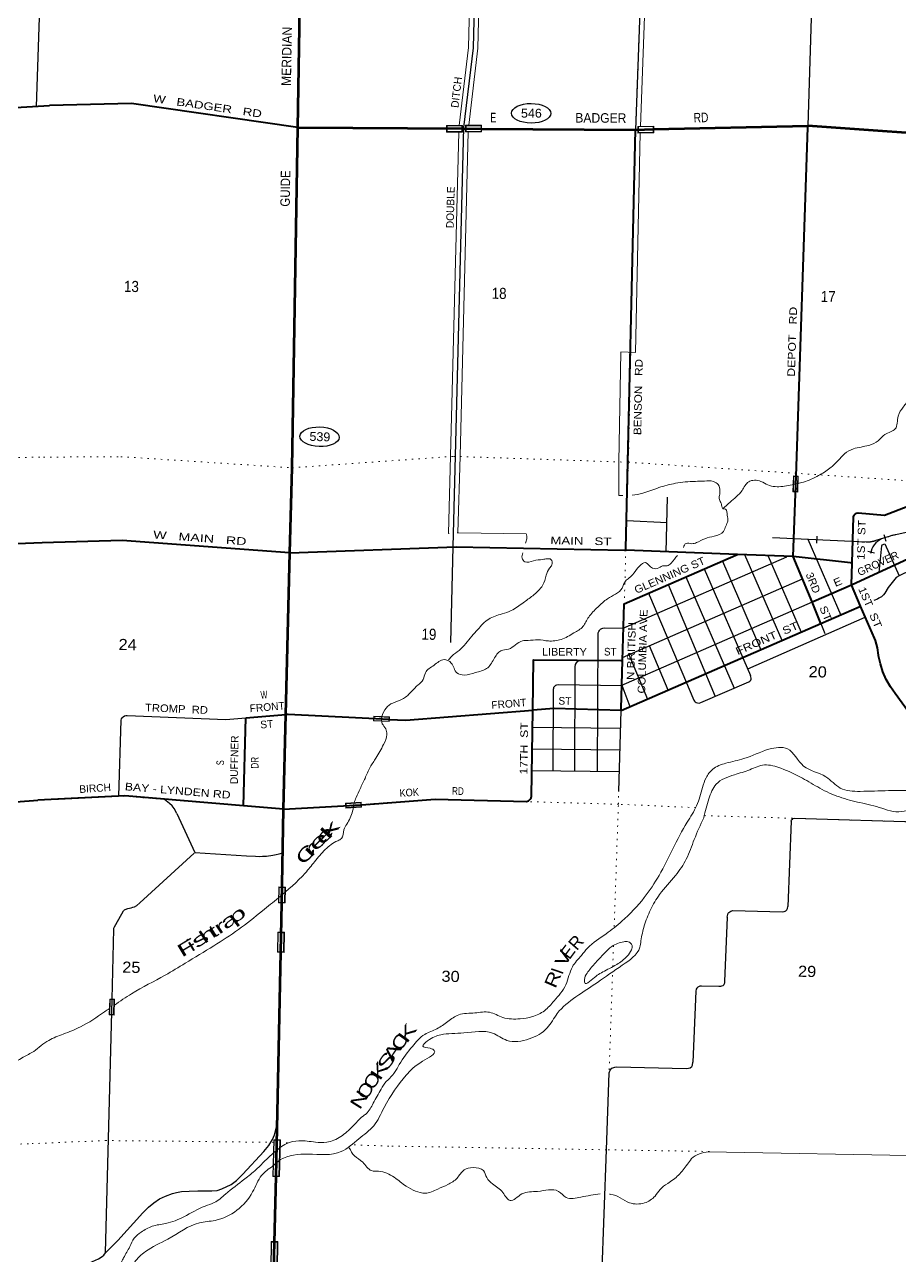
# Model space of a CAD drawing. Header units: feet. Extents: x -489137 to -242534, y 368785 to 558127.
# Drawn here: x -364428 to -350648, y 523713 to 543103 of the extents above; entities that cross this region are included whole.
import ezdxf
from ezdxf.enums import TextEntityAlignment as Align

# ---------------------------------------------------------------- set-up
doc = ezdxf.new("R2010")
doc.units = ezdxf.units.FT
doc.header["$LTSCALE"] = 70
doc.linetypes.add('DOTTED', pattern=[1.5, 0.3, -1.2])
for name, color, linetype, lineweight in [('17', 7, 'Continuous', 25), ('23', 7, 'Continuous', 70), ('26', 7, 'Continuous', 40), ('27', 7, 'Continuous', 13), ('29', 7, 'Continuous', 25), ('31', 7, 'Continuous', 13), ('34', 7, 'Continuous', 25), ('39', 7, 'Continuous', 13), ('59', 7, 'Continuous', 13), ('6', 7, 'DOTTED', 25), ('61', 7, 'Continuous', 13), ('7', 7, 'DOTTED', 13)]:
    doc.layers.add(name, color=color, linetype=linetype, lineweight=lineweight)
doc.layers.add('30', color=7, linetype='Continuous')
doc.layers.add('41', color=7, linetype='Continuous')

msp = doc.modelspace()

# ---------------------------------------------------------------- linework, layer by layer
at = {"layer": '17'}
for centre, major_axis in [((-356448.04, 541705.7), (-309.24, 1)), ((-359781.83, 536609.13), (-309.09, 9.51))]:
    msp.add_ellipse(centre, major_axis=major_axis, ratio=0.500121, dxfattribs=at)
at = {"layer": '23'}
for p, q in [((-360312.08, 532235.44), (-360248.22, 534780.24)), ((-360349.55, 530742.55), (-360312.08, 532235.44))]:
    msp.add_line(p, q, dxfattribs=at)
for points in [[(-360122.38, 541481.82), (-360032.53, 546826.7), (-359936.94, 552157.31)], [(-360248.22, 534780.24), (-360214.58, 536120.76), (-360122.38, 541481.82)], [(-360122.38, 541481.82), (-357529.99, 541464.94), (-357231.76, 541462.99), (-354804.71, 541447.21), (-354519.96, 541453.44), (-352091.4, 541506.67)], [(-349438, 541318.49), (-349438.6, 541318.51), (-352090.75, 541506.68), (-352091.4, 541506.67)], [(-360591.71, 520246.14), (-360503.53, 523498.7), (-360464.06, 524954.54), (-360392.43, 528489.81), (-360377.71, 529262.7), (-360349.55, 530742.4), (-360349.55, 530742.55)]]:
    msp.add_lwpolyline(points, dxfattribs=at)
at = {"layer": '26'}
for p, q in [((-352318.31, 534721.69), (-352275.9, 535989.83)), ((-353197.32, 534755.85), (-354958.29, 534824.28)), ((-352318.31, 534721.69), (-353197.32, 534755.85)), ((-352023.33, 534007.19), (-352318.31, 534721.69)), ((-351403.41, 534275.84), (-351391.76, 534617.75)), ((-351882.65, 533666.43), (-352023.33, 534007.19)), ((-355031.14, 532294.75), (-351882.65, 533666.43)), ((-360978.43, 530795.12), (-360943.64, 532181.28)), ((-360943.64, 532181.28), (-360312.08, 532235.44))]:
    msp.add_line(p, q, dxfattribs=at)
for points in [[(-365579.98, 541753.59), (-365429, 541750.47), (-365403.96, 541749.95), (-365379, 541751.37), (-364036.8, 541827.96)], [(-360122.38, 541481.8), (-362742.19, 541861.56), (-364035.71, 541828.9)], [(-354958.29, 534824.28), (-354957.73, 534848.1), (-354803.09, 541447.24)], [(-352275.9, 535989.83), (-352092.25, 541481.44), (-352091.4, 541506.67)], [(-351391.76, 534617.75), (-351391.62, 534621.83), (-351370.48, 535348.82), (-351360.58, 535374.61), (-351345.38, 535391.12), (-351322.26, 535405.01), (-351295.17, 535412.27), (-350880.25, 535376.58), (-349617.69, 535864.99), (-349578.05, 535888.78), (-349550.3, 535916.54), (-349530.48, 535957.51), (-349525.19, 536011.71), (-349438, 541318.49)], [(-360248.22, 534780.24), (-360257.33, 534779.9), (-362891.16, 534975.78), (-364151.55, 534937.44)], [(-364150.52, 534939.09), (-365605, 534880.95)], [(-360248.22, 534780.24), (-357627.33, 534877.53), (-354976.31, 534824.98), (-354958.29, 534824.28)], [(-351403.41, 534275.84), (-350023.57, 534914.14), (-349635.59, 534102.5)], [(-355011.46, 533085.73), (-354981.83, 533976.82), (-353224.95, 534743.79), (-353197.32, 534755.85)], [(-351391.76, 534617.75), (-351417.95, 534620.68), (-352318.31, 534721.69)], [(-352023.33, 534007.19), (-351993.64, 534020.05), (-351403.41, 534275.84)], [(-351882.65, 533666.43), (-351282.55, 533931.34), (-351258.73, 533941.86), (-351403.41, 534275.84)], [(-349895, 531329.77), (-349906.15, 531353.05), (-349993.4, 531535.18), (-350121.43, 531744.91), (-350713.46, 532565.76), (-350790.01, 532672.23), (-350855.02, 532786.11), (-350907.76, 532906.17), (-350947.67, 533031.07), (-350974.3, 533159.47), (-350975.4, 533166.81), (-350994.61, 533283.26), (-351025.89, 533397.06), (-351039.84, 533436.59), (-351258.73, 533941.86)], [(-356422.29, 532303.34), (-356410.25, 533093.86), (-355035.35, 533085.87), (-355011.46, 533085.73)], [(-355031.14, 532294.75), (-355030.41, 532324.21), (-355011.56, 533082.62), (-355011.46, 533085.73)], [(-360349.55, 530742.55), (-359122.88, 530812.4), (-357962.45, 530901.7), (-356520.92, 530864.93), (-356489.56, 530875.84), (-356464.45, 530897.65), (-356449.25, 530919.46), (-356442.96, 530945.56), (-356422.29, 532303.34)], [(-358683.18, 532156.3), (-358422.37, 532143.63), (-356422.29, 532303.34)], [(-355031.14, 532294.75), (-355031.16, 532294.74), (-356085.16, 532330.26), (-356422.29, 532303.34)], [(-358683.18, 532156.3), (-360276.55, 532233.72), (-360312.08, 532235.44)], [(-364217.54, 530878.99), (-365682, 530766.95), (-371138, 530973.95), (-372661.99, 531003.46)], [(-360978.43, 530795.12), (-362847.86, 530951.68), (-364218.46, 530882)], [(-360349.55, 530742.55), (-360350.22, 530742.51), (-360978.43, 530795.12)]]:
    msp.add_lwpolyline(points, dxfattribs=at)
at = {"layer": '29'}
for p, q in [((-354323.83, 534793.74), (-354302.83, 535657.6)), ((-354942.18, 535289.74), (-354307.01, 535260.47)), ((-352090.11, 534994.19), (-351571.7, 533801.07)), ((-354998.44, 533592.47), (-352418.25, 534719.44)), ((-353435.19, 534649.37), (-352827.88, 533251.63)), ((-353086.28, 534754.51), (-352500.47, 533406.28)), ((-352715.84, 534729.78), (-352195.96, 533533.29)), ((-354010.06, 534400.72), (-353248.51, 532648.02)), ((-353722.41, 534528.93), (-352992.16, 532848.21)), ((-355011.24, 533132.02), (-352172.91, 534371.73)), ((-354290.46, 534279.8), (-353548.24, 532518.71)), ((-355031.91, 532693.09), (-352018.64, 534009.22)), ((-354582.23, 534110.37), (-353887.18, 532461.2)), ((-353037.42, 532952.38), (-351185.42, 533767.5)), ((-351882.65, 533666.43), (-351823.48, 533507.36)), ((-355405.38, 531342.37), (-355394.12, 533503.89)), ((-355298.04, 533596.94), (-354995.63, 533594.99)), ((-354590.14, 533319.78), (-354295.72, 532621.16)), ((-354909.87, 533176.59), (-354615.4, 532477.87)), ((-355762.86, 531347.84), (-355756.12, 532985.24)), ((-356012.4, 532704.44), (-355031.91, 532693.09)), ((-355018.67, 532696.89), (-354893.68, 532360.37)), ((-353775.9, 532420.5), (-353019, 532747.04)), ((-356102.28, 531356.19), (-356097.04, 532631.78)), ((-355066.24, 531019.63), (-355031.03, 532299.21)), ((-362942.77, 530949.59), (-362909.19, 532144.93)), ((-356435.18, 532033.57), (-355038.79, 532017.43)), ((-356430.03, 531691.57), (-355048.24, 531675.59)), ((-356436.09, 531351.73), (-355061.99, 531335.84)), ((-352350.61, 530552.36), (-352403.56, 529209.12)), ((-352301.58, 530598.49), (-349709.38, 530521.31)), ((-362613.39, 529265.12), (-361754.96, 530050.88)), ((-353360.78, 529042.54), (-353400.44, 528026.03)), ((-353271.4, 529143.43), (-352492.15, 529126.63)), ((-363050.3, 527747.66), (-363021.95, 528852.04)), ((-353856.71, 527874.04), (-353900.31, 526756.68)), ((-363152.9, 523751.39), (-363050.3, 527747.66)), ((-355098.24, 526682.23), (-354007.02, 526658.7))]:
    msp.add_line(p, q, dxfattribs=at)
for points in [[(-357160.77, 555282.64), (-357280.94, 552149.18), (-357254.13, 549527.87), (-357262.65, 546858.72), (-357362.69, 542738.4), (-357512.65, 541480.7), (-357643.26, 536306.63), (-357681.85, 534876.63), (-357718.12, 533365.64)], [(-363836.01, 554279.82), (-363923, 552252.95), (-364072, 546975.95), (-364246, 541813.95)], [(-354516.09, 553458.29), (-354573, 552399.02), (-354492.65, 552097.84), (-354558.24, 549591.77), (-354607.59, 546901.2), (-354804.71, 541447.21)], [(-351856.41, 553338.76), (-351933.18, 552105.86), (-351923.84, 549517.29), (-351925.59, 546787.29), (-352090.75, 541506.68)], [(-350965.38, 534472.07), (-350926.04, 534891.35), (-350917.68, 534905.34), (-350878.95, 534922.76), (-350652.92, 534418.47)], [(-350652.92, 534418.47), (-350696.5, 534390.72), (-350720.15, 534366.51), (-350823.74, 534233.57), (-350877.78, 534147.96), (-350899.17, 534119.78), (-350931.82, 534089.36), (-350971.23, 534065.7), (-350992.63, 534053.33), (-351051.18, 534030.79)], [(-350415.67, 534500.38), (-350457.8, 534494.37), (-350501.71, 534483.67), (-350542.25, 534471.84), (-350578.28, 534456.63), (-350652.92, 534418.47)], [(-354582.23, 534110.37), (-354583.84, 534119.2), (-354583.84, 534131.59), (-354582.15, 534138.91), (-354571.46, 534155.25)], [(-355394.12, 533503.89), (-355391.14, 533522.97), (-355384.39, 533541), (-355374.25, 533557.9), (-355365.25, 533569.16), (-355355.11, 533578.17), (-355337.1, 533587.19), (-355321.34, 533593.95), (-355298.04, 533596.94)], [(-355756.12, 532985.24), (-355748.07, 533023.35), (-355734.56, 533050.39), (-355716.54, 533069.54), (-355689.52, 533088.69)], [(-353019, 532747.04), (-353002.45, 532758.91), (-352990.07, 532773.55), (-352981.06, 532791.58), (-352981.06, 532808.48), (-352992.16, 532848.21)], [(-356097.04, 532631.78), (-356093.74, 532647.65), (-356089.24, 532662.3), (-356072.35, 532683.7), (-356057.71, 532694.97), (-356045.33, 532700.6), (-356012.4, 532704.44)], [(-353887.18, 532461.2), (-353877.31, 532445.73), (-353863.8, 532434.46), (-353848.04, 532424.32), (-353828.9, 532417.56), (-353800.75, 532414.18), (-353775.9, 532420.5)], [(-362909.19, 532144.93), (-362900.89, 532166.33), (-362890.76, 532180.98), (-362873.87, 532199), (-362853.6, 532210.27), (-362834.46, 532217.02), (-362810.74, 532217.79)], [(-362810.74, 532217.79), (-361259.41, 532154.2), (-360943.64, 532181.28)], [(-362030.29, 530673.79), (-362072.22, 530753.12), (-362103.75, 530793.67), (-362146.53, 530834.23), (-362222.23, 530894.81)], [(-362030.29, 530673.79), (-361744.65, 530060.78), (-360930.33, 530009.61)], [(-352350.61, 530552.36), (-352344.74, 530573.14), (-352333.49, 530586.66), (-352318.85, 530595.67), (-352301.58, 530598.49)], [(-360930.33, 530009.61), (-360793.19, 529999.48), (-360730.14, 529998.35), (-360680.72, 529999.59), (-360616.55, 530002.97), (-360518.47, 530016.38), (-360467.8, 530026.51), (-360416.01, 530040.03), (-360361.97, 530056.93)], [(-363021.95, 528852.04), (-363020.25, 528869.03), (-363012.36, 528887.05), (-362988.72, 528927.61), (-362868.25, 529142.77), (-362855.86, 529155.16), (-362844.6, 529163.05), (-362801.82, 529176.56), (-362747.78, 529187.83), (-362720.76, 529196.84), (-362697.11, 529205.85), (-362659.96, 529227.26), (-362613.39, 529265.12)], [(-352492.15, 529126.63), (-352465.2, 529128.43), (-352449.44, 529134.07), (-352435.93, 529143.08), (-352421.29, 529157.72), (-352412.29, 529175.75), (-352403.56, 529209.12)], [(-353360.78, 529042.54), (-353352.39, 529081.68), (-353342.26, 529101.95), (-353332.13, 529114.35), (-353303.98, 529134.62), (-353288.22, 529141.38), (-353271.4, 529143.43)], [(-353400.44, 528026.03), (-353403.61, 528002.25), (-353408.68, 527989.01), (-353414.87, 527976.35), (-353430.08, 527960.85), (-353447.52, 527951.56), (-353463.28, 527948.18), (-353491.43, 527947.06), (-353763.88, 527953.82), (-353789.78, 527951.56), (-353803.29, 527947.06), (-353822.43, 527936.92), (-353837.07, 527923.4), (-353847.2, 527904.25), (-353856.71, 527874.04)], [(-355222.01, 526589), (-355206.11, 526630.23), (-355176.84, 526661.77), (-355131.8, 526679.79), (-355098.24, 526682.23)], [(-354007.02, 526658.7), (-353968.81, 526661.2), (-353942.91, 526668.53), (-353915.89, 526689.36), (-353904.63, 526709.08), (-353900.31, 526756.68)], [(-355410.54, 521341.33), (-355262.96, 525375.41), (-355222.01, 526589)], [(-363152.9, 523751.39), (-362958.31, 523947.36), (-362566.5, 524384.43), (-362476.44, 524471.18), (-362390.86, 524542.14), (-362303.05, 524601.85), (-362206.22, 524645.78), (-362098.14, 524685.21), (-362032.84, 524703.23), (-361954.02, 524717.87), (-361834.68, 524725.76), (-361701.82, 524731.39), (-361476.64, 524726.89), (-361393.32, 524733.64), (-361323.52, 524758.43), (-361174.9, 524830.52), (-361089.33, 524893.61), (-360990.25, 524992.74), (-360661.5, 525348.71), (-360580.42, 525442.21), (-360521.88, 525537.96), (-360490.35, 525611.19), (-360447.29, 525781.98)], [(-364343.84, 523199.77), (-363872.55, 523340.18), (-363811.74, 523361.59), (-363732.94, 523398.76), (-363606.84, 523461.84), (-363444.7, 523573.37), (-363404.18, 523597.02), (-363264.57, 523660.1), (-363208.26, 523692.77), (-363178.99, 523717.56), (-363152.9, 523751.39)]]:
    msp.add_lwpolyline(points, dxfattribs=at)
at = {"layer": '31'}
for p, q in [((-359373.34, 530835.42), (-359123.81, 530850.81)), ((-359123.81, 530850.81), (-359119.2, 530775.95)), ((-363012.03, 527747.6), (-363018.91, 527497.7)), ((-363018.91, 527497.7), (-363093.88, 527499.76))]:
    msp.add_line(p, q, dxfattribs=at)
for points in [[(-359119.2, 530775.95), (-359368.72, 530760.56), (-359373.34, 530835.42)], [(-363093.88, 527499.76), (-363087.01, 527749.67), (-363012.03, 527747.6)]]:
    msp.add_lwpolyline(points, dxfattribs=at)
for points in [[(-359364.86, 530827.92), (-359131.3, 530842.33), (-359127.67, 530783.44), (-359361.22, 530769.03)], [(-363085.66, 527507.53), (-363079.23, 527741.45), (-363020.24, 527739.82), (-363026.68, 527505.91)]]:
    msp.add_lwpolyline(points, close=True, dxfattribs=at)
at = {"layer": '34'}
for p, q in [((-351950.31, 535041.42), (-351955.16, 534930.93)), ((-350892.94, 535069.3), (-350860.66, 534963.5)), ((-351145.29, 534806.94), (-351037.52, 534781.99))]:
    msp.add_line(p, q, dxfattribs=at)
msp.add_lwpolyline([(-350349.14, 535141.51), (-350704.91, 535065.62), (-350714.54, 535063.78), (-350727.8, 535061.06), (-350741.06, 535058.1), (-350754.27, 535054.82), (-350767.38, 535051.41), (-350780.47, 535047.77), (-350793.51, 535043.79), (-350806.45, 535039.71), (-350819.27, 535035.4), (-350832.12, 535030.76), (-351020.81, 534973.22), (-351023.02, 534972.35), (-351028.61, 534970.21), (-351034.21, 534968.23), (-351039.85, 534966.3), (-351045.51, 534964.49), (-351051.23, 534962.77), (-351056.94, 534961.16), (-351062.73, 534959.63), (-351068.49, 534958.23), (-351074.33, 534956.91), (-351080.15, 534955.71), (-351086.01, 534954.6), (-351091.86, 534953.57), (-351097.77, 534952.66), (-351103.68, 534951.88), (-351109.56, 534951.18), (-351115.52, 534950.58), (-351121.43, 534950.08), (-351127.39, 534949.68), (-351133.36, 534949.43), (-351139.28, 534949.23), (-351145.25, 534949.14), (-351151.23, 534949.2), (-351157.18, 534949.3), (-351163.11, 534949.54), (-351169.06, 534949.89), (-352647.13, 535014.73)], dxfattribs=at)
msp.add_arc((-350814.71, 534733.66), 289.26, 113.16992, 172.51807, dxfattribs=at)
at = {"layer": '39'}
for p, q in [((-354535.77, 546811.85), (-354727.79, 541498.81)), ((-354730.78, 541395.77), (-354804.58, 537938)), ((-354804.58, 537938), (-355034.51, 537945.02)), ((-355069.75, 535682.85), (-355005.75, 535681.61)), ((-353434.57, 535473.22), (-353434.08, 535473.14)), ((-357751.21, 535086.31), (-357738.88, 535086.98)), ((-353657, 525342.1), (-349940.1, 525276.06))]:
    msp.add_line(p, q, dxfattribs=at)
for points in [[(-357329.26, 549486.36), (-357337.65, 546859.76), (-357437.58, 542743.76), (-357584.28, 541513.46)], [(-357179.27, 549480.04), (-357187.65, 546857.69), (-357287.8, 542733.04), (-357432.75, 541517.33)], [(-357589.49, 541408.54), (-357718.23, 536308.58), (-357751.21, 535086.31)], [(-357439.29, 541414.62), (-357568.28, 536304.68), (-357600.92, 535095.25)], [(-355035.54, 537944.05), (-355065.16, 536213.21), (-355068.77, 535682.11)], [(-357616.3, 535093.61), (-357591.08, 535094.98), (-356529.06, 535079.56)]]:
    msp.add_lwpolyline(points, dxfattribs=at)
msp.add_arc((-353626.42, 524876.87), 466.24, 93.76128, 129.49341, dxfattribs=at)
for points in [[(-349566.93, 538061.86), (-349598.85, 538065.6), (-349699.25, 537994.81), (-349834.15, 537821.52), (-349940.48, 537756.93), (-350048.07, 537633.67), (-350077.75, 537472.37), (-350209.07, 537371.87), (-350339.35, 537319.91), (-350479, 537207.43), (-350586.71, 537078.11), (-350666.44, 536936.06), (-350713.18, 536732.62), (-350876.51, 536644.92), (-350981.56, 536545.9), (-351128.42, 536474.04), (-351371.81, 536418.34), (-351512.75, 536340.29), (-351611.87, 536235.08), (-351741.6, 536114.29), (-351921.74, 535996.58), (-352160.03, 535896.25), (-352250.87, 535874.14)], [(-354855.23, 535688.64), (-354854.94, 535688.65), (-354690.79, 535719.66), (-354438.64, 535807.57), (-354172.75, 535876.97), (-354022.94, 535898.17), (-353861.29, 535906.99), (-353719.88, 535912.17), (-353574.71, 535905.13), (-353501.1, 535855.05), (-353474.89, 535759.39), (-353478.11, 535702.8), (-353487.57, 535638.24), (-353462.68, 535574.99), (-353443.21, 535515.01), (-353430.3, 535473.52)], [(-352250.87, 535874.14), (-352366.97, 535845.87), (-352605.6, 535824.48), (-352720.08, 535851.11), (-352829.91, 535906), (-353021.8, 535899.82), (-353125.6, 535764.35), (-353315.22, 535580.04), (-353430.3, 535473.79)], [(-353430.74, 535472.64), (-353388.3, 535466.19), (-353357.96, 535374.5), (-353351.88, 535281.28), (-353381.8, 535202.97), (-353417.96, 535116.69), (-353564.86, 535042.82), (-353711.03, 535003.32), (-353843.54, 534941.29), (-353916.56, 534924.59), (-354005.24, 534930.46), (-354050.91, 534862.42)], [(-356529.06, 535079.56), (-356513.86, 535034.72), (-356527.45, 534966.19), (-356535.28, 534933.73)], [(-356577.41, 534781.17), (-356591.69, 534698.36), (-356546.54, 534638.74), (-356412.96, 534656.22), (-356265.16, 534677.47), (-356198.33, 534688.23), (-356138.02, 534676.88), (-356121.67, 534591.55), (-356159.15, 534537.67), (-356209.95, 534427.41), (-356267.83, 534268.73), (-356422.68, 534105.96), (-356574.43, 533993.74), (-356760.7, 533872.1), (-356907.17, 533818.45), (-357116.78, 533737.77), (-357289.88, 533571.34), (-357382.96, 533466), (-357478.26, 533350.58), (-357583.48, 533243.47), (-357696.43, 533152.7), (-357737.77, 533107), (-357750.18, 533093.1)], [(-354143.96, 534741.27), (-354243.99, 534619.67), (-354307.52, 534574.43), (-354359.94, 534577.53), (-354437.33, 534544.72), (-354536.36, 534538.67), (-354647.53, 534625.95), (-354743.55, 534571.26), (-354830.67, 534461.76), (-354902.92, 534386.33), (-354964.61, 534332.96), (-355015.36, 534224.73), (-355247.01, 534057.48), (-355399.19, 533925.02), (-355541.81, 533768.09), (-355631.75, 533620.17), (-355775.22, 533517.89), (-355975.18, 533416.77), (-356177.54, 533392.61), (-356344.69, 533410.21), (-356494.23, 533401.16), (-356583.18, 533394.89), (-356805.98, 533263.89), (-356923.59, 533237.97), (-357035.43, 533104.69), (-357149.59, 532957.27), (-357324.52, 532894.09), (-357502.96, 532855.27), (-357617.31, 532887.98), (-357706.84, 533043.63), (-357820.71, 533098.59), (-357977.99, 533010.76), (-358113.74, 532892.13), (-358150.37, 532783.6), (-358232.93, 532698.28), (-358348.49, 532579.23), (-358477.88, 532474.64), (-358626.5, 532414.97), (-358733.13, 532336.21), (-358802.95, 532199.54)], [(-358802.92, 532199.68), (-358792.91, 532088.52), (-358740.09, 532010.53), (-358721.81, 531921.11), (-358773.68, 531760.28), (-358893.25, 531548.22), (-358983.11, 531404.36), (-359065.59, 531227.96), (-359143.78, 531063.63), (-359205.22, 530927.28), (-359237.2, 530844.21)], [(-360510.91, 525323.79), (-360298.46, 525475.54), (-360107.82, 525518.16), (-359845.9, 525496.58), (-359668.31, 525494.95), (-359448.4, 525585.54), (-359261.3, 525745.61), (-359096.42, 525906.14), (-359047.18, 525943.58), (-358936.67, 526109.27), (-358810.78, 526333.34), (-358731.57, 526451.11), (-358725.39, 526457.06), (-358599.3, 526596.13), (-358526.01, 526720.09), (-358320.11, 527005.24), (-358124.35, 527193.47), (-357932.71, 527282.62), (-357760.7, 527398.48), (-357588.94, 527502.2), (-357333.96, 527533.37), (-357103.67, 527542.8), (-356893.48, 527461.57), (-356623.47, 527439.82), (-356428.97, 527474.27), (-356239.28, 527567.5), (-356086.58, 527724.23), (-355901.53, 527977.45), (-355798.66, 528258.66), (-355655.56, 528437.85), (-355560.25, 528553.26), (-355266.79, 528779.94), (-355018.36, 528977.2), (-354667.31, 529348.42), (-354433.76, 529699.8), (-354214.91, 530118.25), (-353989.98, 530538.61), (-353841.16, 530796.61), (-353750.31, 531082.11), (-353692.51, 531236.75), (-353588.74, 531370.2), (-353380.8, 531467.11), (-353096.71, 531538.16), (-352701.99, 531685.86), (-352411.22, 531692.03), (-352156.62, 531421.67), (-351807.01, 531252.57), (-351578.71, 531073.83), (-351266.96, 531022.89), (-350818.64, 531033.9), (-350481.46, 531039.1), (-350020.94, 531149.02), (-349895.42, 531246.31)], [(-349838.35, 531088.09), (-349976.41, 530965.96), (-350396.59, 530760.1), (-350744.89, 530706.56), (-350923.46, 530756.78), (-351268.73, 530844.84), (-351591.78, 530934.46), (-351899.66, 531072.34), (-352174.8, 531231.81), (-352512.6, 531386.5), (-352773.88, 531438.43), (-353003.54, 531364.22), (-353247.45, 531284.25), (-353533.18, 531136.33), (-353647.09, 530905.94), (-353730.15, 530608.14)], [(-359237.2, 530844.22), (-359260.27, 530711.87), (-359353.46, 530507.37), (-359399.74, 530419.28), (-359437.06, 530278.38), (-359496.3, 530245.2), (-359690.98, 530107.54), (-359860.6, 529914.74), (-360007.72, 529735.63), (-360428.21, 529346.28)], [(-353730.15, 530608.14), (-353878.75, 530265.13), (-354004.43, 529956.06), (-354173.42, 529698.48), (-354424.01, 529400.07), (-354568.47, 529156.16), (-354666.67, 528905.2), (-354718.13, 528669.49), (-354736.47, 528566.65), (-355012.95, 528284.97), (-355404.24, 528013.75), (-355742.14, 527785.95), (-356036.33, 527524.88), (-356196.64, 527295.45), (-356478.86, 527123.17), (-356830.55, 527100.05), (-357056.19, 527213.98), (-357508.23, 527217.22), (-357872.15, 527188.28), (-358080.1, 527091.37), (-358156.52, 527009.97), (-358038.18, 526975.15), (-357974.35, 526939.43), (-358159.6, 526771.24), (-358418.63, 526549.91), (-358764.5, 526042.99), (-358928.08, 525754.94), (-359162.56, 525549.3), (-359441.39, 525346.6), (-359960.96, 525306.69), (-360394.73, 525220.51), (-360520.72, 525117.18)], [(-360428.21, 529346.28), (-360680.44, 529140.32), (-361058.09, 528846.56), (-361449.08, 528589.5), (-361898.97, 528315.44), (-362213.81, 528127.64), (-362742.81, 527834.97), (-363013.29, 527654.17)], [(-355292.41, 528472.29), (-355175.84, 528579.53), (-354989.34, 528654.13), (-354919.4, 528654.13), (-354858.79, 528593.52), (-354868.11, 528528.24), (-354938.05, 528425.67), (-355101.24, 528295.11), (-355320.39, 528178.55), (-355502.23, 528048), (-355595.48, 527996.71), (-355609.47, 528057.32), (-355567.5, 528159.9), (-355450.94, 528304.44), (-355293.57, 528475.79)], [(-363091.97, 527601.59), (-363168.71, 527550.29), (-363549.23, 527311.23), (-363818.04, 527199.39), (-364048.26, 527098.89), (-364283.34, 526923.14)], [(-369145, 523008.95), (-369109, 523105.95), (-369096, 523172.95), (-369024, 523242.95), (-368916, 523303.95), (-368890, 523371.95), (-368899, 523483.95), (-368915, 523594.95), (-368892, 523695.95), (-368690, 524189.95), (-368621, 524443.95), (-368579, 524535.95), (-368457, 524596.95), (-368310, 524618.95), (-367401, 524732.95), (-367291, 524749.95), (-367144, 524832.95), (-366987, 524929.95), (-365903, 525899.95), (-365818, 525977.95), (-365380, 526276.95), (-364452, 526833.95), (-364283, 526924.95)], [(-364093.34, 523164.56), (-363935.58, 523204.9), (-363791.65, 523234.32), (-363643.17, 523192.81), (-363490.45, 523161.33), (-363353.04, 523168.62), (-363247.28, 523206.92), (-363180.9, 523290.55), (-363071.77, 523391.52), (-362984.84, 523492.94), (-362903.69, 523606.62), (-362867.93, 523674.69), (-362771.32, 523850.79), (-362701.86, 523984.95), (-362590.84, 524079.81), (-362417.32, 524171.35), (-362206.47, 524215.58), (-361917.61, 524320.94), (-361585.01, 524490.16), (-361440.56, 524543.84), (-361262.09, 524677.79), (-360960.31, 524916.45), (-360781.54, 525064.55), (-360616.66, 525225.08), (-360508.68, 525325.84)], [(-359313.68, 525407.63), (-359232.87, 525281.59), (-359101.82, 525179.72), (-358963.36, 525047.35), (-358852.53, 525039), (-358606.33, 524942.86), (-358417.55, 524803.39), (-358269.86, 524725.47), (-358119.19, 524692.01), (-357920.01, 524756.71), (-357761.05, 524828.32), (-357615.56, 524930.56), (-357505.88, 525057.83), (-357361.77, 525095.34), (-357201.28, 525049.52), (-357149.14, 524939.18), (-357058.41, 524840.16), (-356893.85, 524701.19), (-356781.49, 524575.43), (-356593.54, 524680.84), (-356346.47, 524720.28), (-356017.45, 524721.6), (-355894.34, 524625.96), (-355666.15, 524631.39), (-355360.35, 524679.73)], [(-360516.85, 525119.21), (-360694.73, 524971.69), (-360835.51, 524711.5), (-361426.34, 524264.28), (-361673.42, 524224.84), (-362169.33, 523969.94), (-362524.73, 523772.86), (-362697.91, 523602.38), (-362836.81, 523336.08), (-362948.56, 523111.72), (-363222.39, 523048.55), (-363475.75, 522999.13), (-363924.14, 522984.07), (-364212.14, 522919.18), (-364325.46, 522905.32)], [(-355214.92, 524674.98), (-355192.94, 524674.26), (-354901.06, 524542.78), (-354660.94, 524539.86), (-354497.21, 524645.77), (-354418.26, 524751.41), (-354297.15, 524846.05), (-354126.81, 524978.14), (-353987.97, 525147.3), (-353922.94, 525236.66)]]:
    msp.add_spline(points, degree=3, dxfattribs=at)
at = {"layer": '59'}
msp.add_line((-360432.51, 528797.09), (-360384.06, 528796.37), dxfattribs=at)
for points in [[(-357780.68, 541513.49), (-357530.68, 541513.23), (-357530.79, 541408.24), (-357780.79, 541408.5)], [(-357772.69, 541505.48), (-357538.68, 541505.24), (-357538.77, 541416.24), (-357772.78, 541416.48)], [(-357480.32, 541517.48), (-357230.32, 541517.22), (-357230.43, 541412.23), (-357480.42, 541412.48)], [(-357472.33, 541509.47), (-357238.32, 541509.23), (-357238.41, 541420.23), (-357472.41, 541420.46)], [(-354767.82, 541499.82), (-354517.87, 541505.02), (-354515.69, 541400.04), (-354765.63, 541394.85)], [(-354759.65, 541491.99), (-354525.69, 541496.85), (-354523.85, 541407.86), (-354757.8, 541403.01)], [(-360319.4, 529514.64), (-360324.3, 529264.69), (-360429.28, 529266.74), (-360424.38, 529516.69)], [(-360416.54, 529508.53), (-360327.55, 529506.8), (-360332.13, 529272.84), (-360421.12, 529274.57)], [(-360519.24, 524955.37), (-360504.53, 525533.62), (-360399.56, 525530.94), (-360414.27, 524952.69)], [(-360496.73, 525525.42), (-360407.75, 525523.14), (-360422.06, 524960.88), (-360511.04, 524963.16)], [(-360441.02, 523929.98), (-360444.87, 523497.79), (-360549.87, 523498.73), (-360546.02, 523930.91)], [(-360538.09, 523922.84), (-360449.08, 523922.05), (-360452.79, 523505.85), (-360541.8, 523506.65)]]:
    msp.add_lwpolyline(points, close=True, dxfattribs=at)
for points in [[(-360335.4, 528803.64), (-360340.14, 528486.09), (-360445.13, 528487.65), (-360440.39, 528805.21)], [(-360440.39, 528805.21), (-360383.95, 528804.37), (-360335.4, 528803.64)], [(-360384.07, 528796.37), (-360343.51, 528795.76), (-360348.01, 528494.2), (-360437.01, 528495.52), (-360432.51, 528797.09)]]:
    msp.add_lwpolyline(points, dxfattribs=at)
at = {"layer": '6'}
for p, q in [((-360377.6, 529268.72), (-360386.43, 528805.03)), ((-360392.58, 528481.82), (-360448.67, 525535.01)), ((-360448.47, 525529.96), (-360448.42, 525531.79)), ((-360463.97, 524957.84), (-360491.84, 523929.95))]:
    msp.add_line(p, q, dxfattribs=at)
msp.add_lwpolyline([(-359878.97, 555440.67), (-359891.75, 554558.58), (-359936.94, 552157.31), (-360032.53, 546826.7), (-360122.38, 541481.78), (-360214.58, 536120.76), (-360349.55, 530742.4), (-360372.94, 529513.65)], dxfattribs=at)
at = {"layer": '61'}
for p, q in [((-352324.75, 535741.72), (-352315.91, 535991.56)), ((-352315.91, 535991.56), (-352240.96, 535988.91)), ((-358929.05, 532208.22), (-358679.31, 532196.85)), ((-358679.31, 532196.85), (-358682.72, 532121.93))]:
    msp.add_line(p, q, dxfattribs=at)
for points in [[(-352240.96, 535988.91), (-352249.81, 535739.07), (-352324.75, 535741.72)], [(-358682.72, 532121.93), (-358932.46, 532133.3), (-358929.05, 532208.22)]]:
    msp.add_lwpolyline(points, dxfattribs=at)
for points in [[(-352308.19, 535983.28), (-352249.23, 535981.19), (-352257.52, 535747.34), (-352316.47, 535749.43)], [(-358921.41, 532199.86), (-358687.66, 532189.21), (-358690.35, 532130.28), (-358924.1, 532140.93)]]:
    msp.add_lwpolyline(points, close=True, dxfattribs=at)
at = {"layer": '7'}
for p, q in [((-365402.01, 541750.06), (-364036.8, 541827.96)), ((-357480.99, 541464.62), (-357525.92, 541464.92)), ((-355162.73, 528259.05), (-355151.17, 528592.27)), ((-360285.85, 525487.38), (-360404.32, 525491.32))]:
    msp.add_line(p, q, dxfattribs=at)
for points in [[(-355140.78, 528891.84), (-355073.9, 530819.97), (-354916.52, 536207.99), (-354804.71, 541447.21), (-354607.59, 546901.2), (-354492.65, 552097.84)], [(-357779.11, 541466.56), (-360122.38, 541481.8), (-362742.19, 541861.56), (-364036.22, 541829.88)], [(-354767.15, 541448.13), (-354804.49, 541447.32), (-357229.48, 541463.1)], [(-349403.96, 541317.34), (-349438.6, 541318.51), (-352090.75, 541506.68), (-354515.93, 541453.53)], [(-373930.96, 536470.44), (-371161, 536401.95), (-365575, 536251.95), (-364128.2, 536291)], [(-364130.28, 536288.61), (-362911.43, 536295.69), (-360214.58, 536120.76), (-357669.61, 536301.1), (-354916.52, 536207.99), (-349527, 535852.16), (-344134.87, 535712.81), (-338740.42, 535587.58), (-333791.92, 535459.47)], [(-364217.54, 530878.98), (-365695, 530766.95), (-371138, 530973.95), (-372662.98, 531003.96)], [(-359371.86, 530797.88), (-360349.55, 530742.4), (-362845.97, 530945.58), (-364218.06, 530882.05)], [(-353855.94, 530766.56), (-355073.9, 530819.97), (-357962.45, 530901.7), (-359370.41, 530797.4)], [(-342033.94, 530291.86), (-344344.22, 530348.11), (-349709.38, 530521.31), (-353718.82, 530640.39)], [(-355709.87, 508398.19), (-355695.27, 509269.71), (-355617.92, 514596.64), (-355461.11, 519958.38), (-355262.73, 525375.91), (-355165.64, 528175.14)], [(-394663.23, 525958.03), (-392225, 525890.95), (-387514, 525885.95), (-382096, 525731.95), (-376739, 525596.95), (-371311, 525457.95), (-365855, 525422.95), (-364306.78, 525472.96)], [(-360508.06, 525493.45), (-363141.36, 525521.93), (-364306.37, 525473.79)], [(-353639.48, 525349.85), (-355262.73, 525375.91), (-358690.7, 525434.35), (-359281.13, 525453.98)]]:
    msp.add_lwpolyline(points, dxfattribs=at)

# ---------------------------------------------------------------- texts
at = {"layer": '17'}
for s, rotation, width, p in [('MERIDIAN', 89.037, 0.95, (-360232.47, 542135.42)), ('E', 359.627, 0.7, (-357091.55, 541563.29)), ('BADGER', 359.627, 0.95, (-355753.19, 541560.02)), ('RD', 1.255, 0.8, (-353887.01, 541561.49)), ('GUIDE', 89.015, 0.9, (-360251.19, 540233.62))]:
    msp.add_text(s, height=150, rotation=rotation, dxfattribs=dict(at, width=width)).set_placement(p)
at = {"layer": '17', "width": 1.05}
msp.add_text('546', height=140, dxfattribs=at).set_placement((-356444.59, 541637.39), align=Align.CENTER)
msp.add_text('539', height=140, rotation=358.424, dxfattribs=at).set_placement((-359778.33, 536540.7), align=Align.CENTER)
at = {"layer": '27'}
for s, rotation, width, p in [('W   BADGER   RD', 351.752, 1.3, (-362409.64, 541884.08)), ('DEPOT   RD', 88.085, 1.2, (-352295.12, 537554.1)), ('BENSON   RD', 88.777, 1.15, (-354715.75, 536634.13)), ('1ST ST', 88.334, 1.15, (-351195.87, 534668.73)), ('W   MAIN   RD', 355.747, 1.4, (-362405.92, 535009.89)), ('MAIN   ST', 358.864, 1.3, (-356146.84, 534918.19)), ('GLENNING ST', 23.584, 1.1, (-354790.55, 534133.57)), ('3RD', 292.433, 1.05, (-352126.85, 534441.36)), ('E', 23.43, 1.2, (-351655.93, 534242.69)), ('1ST', 293.423, 1.1, (-351297.47, 534211.08)), ('COLUMBIA AVE', 88.327, 1.1, (-354652.78, 532563.52)), ('ST', 292.433, 1.2, (-351910.28, 533916.79)), ('ST', 293.423, 1.2, (-351124.4, 533805.29)), ('N BRITISH', 88.327, 1.15, (-354824.17, 532774.93)), ('FRONT  ST', 23.541, 1.25, (-353194.59, 533167.74)), ('LIBERTY', 359.667, 1.05, (-356274.62, 533163.07)), ('ST', 359.667, 0.95, (-355300.9, 533163.82)), ('W', 4.565, 0.65, (-360705.93, 532482.74)), ('17TH  ST', 89.128, 1.2, (-356507.78, 531286.55)), ('S', 89.128, 0.7, (-361286.49, 531434.58)), ('DR', 89.128, 0.8, (-360743.77, 531380.27)), ('BAY - LYNDEN RD', 355.347, 1.2, (-362852.17, 531041.26)), ('KOK', 3.818, 0.9, (-358517.63, 530934.8)), ('RD', 358.379, 0.8, (-357696.13, 530970.57))]:
    msp.add_text(s, height=120, rotation=rotation, dxfattribs=dict(at, width=width)).set_placement(p)
for s, rotation, p in [('GROVER', 24.825, (-351275.47, 534412.15)), ('FRONT', 4.565, (-357069.96, 532321.57)), ('ST', 358.07, (-356021.33, 532391.49)), ('FRONT', 4.565, (-360877.75, 532269.53)), ('ST', 4.565, (-360710.41, 532012.64)), ('DUFFNER', 89.128, (-361069.41, 531135.92)), ('BIRCH', 3.674, (-363563.38, 530996.68))]:
    msp.add_text(s, height=120, rotation=rotation, dxfattribs=at).set_placement(p)
at = {"layer": '30'}
for s, rotation, p in [('DITCH', 83.201, (-357595.02, 541786.11)), ('DOUBLE', 88.554, (-357669.05, 539893.26))]:
    msp.add_text(s, height=120, rotation=rotation, dxfattribs=at).set_placement(p)
at = {"layer": '30', "width": 1.1}
msp.add_text('TROMP  RD', height=120, rotation=357.548, dxfattribs=at).set_placement((-362037.87, 532264.18), align=Align.CENTER)
at = {"layer": '41'}
for s, rotation, width, p in [('k', 48.14, 2.15, (-359641.63, 530250.25)), ('e', 44.616, 2.05, (-359845.05, 530065.02)), ('e', 46.616, 1.95, (-359736.41, 530163.01)), ('C', 48.899, 1.65, (-360031.83, 529849.14)), ('r', 46.985, 2.2, (-359923.33, 529966.66)), ('p', 37.237, 1.85, (-361133.98, 528914.51)), ('r', 33.554, 1.8, (-361365.96, 528761.81)), ('a', 34.885, 1.75, (-361264.03, 528835.02)), ('s', 35.458, 1.95, (-361716.31, 528539.79)), ('h', 33.671, 1.7, (-361594.9, 528616.78)), ('t', 32.207, 1.5, (-361450.89, 528706.56)), ('F', 31.105, 1.85, (-361952.72, 528399.88)), ('i', 31.228, 1.35, (-361792.98, 528492.83)), ('V', 63.211, 1.35, (-355909.11, 528242.38)), ('R', 66.58, 1.3, (-356066.24, 527906.07)), ('K', 54.183, 1.65, (-358408.53, 527039.24)), ('C', 59.011, 1.35, (-358500.9, 526913.37)), ('S', 54.68, 1.7, (-358734.3, 526592.45)), ('A', 55.813, 1.55, (-358634.71, 526744.69)), ('K', 57.383, 1.55, (-358831.06, 526453.64)), ('O', 60.131, 1.25, (-358934.97, 526304.32)), ('N', 57.898, 1.45, (-359148.38, 525995.41)), ('O', 60.085, 1.25, (-359037.18, 526151.36))]:
    msp.add_text(s, height=200, rotation=rotation, dxfattribs=dict(at, width=width)).set_placement(p)
for s, rotation, p in [('E', 53.437, (-355845.06, 528361.88)), ('R', 49.137, (-355729.69, 528505.11)), ('I', 70.879, (-355955.36, 528125.06))]:
    msp.add_text(s, height=200, rotation=rotation, dxfattribs=at).set_placement(p)
at = {"layer": '7'}
for s, width, p in [('13', 0.9, (-362863.91, 538893.19)), ('18', 0.9, (-357071.5, 538784.05)), ('17', 0.9, (-351887.15, 538733.46)), ('24', 1.1, (-362950.01, 533250.72)), ('19', 0.9, (-358177.14, 533413.52)), ('20', 1.1, (-352078.79, 532822.24)), ('25', 1.1, (-362891.6, 528167.27)), ('30', 1.1, (-357862.25, 528023.86)), ('29', 1.1, (-352245.46, 528102.51))]:
    msp.add_text(s, height=175, rotation=358.821, dxfattribs=dict(at, width=width)).set_placement(p)

doc.saveas('drawing.dxf')
